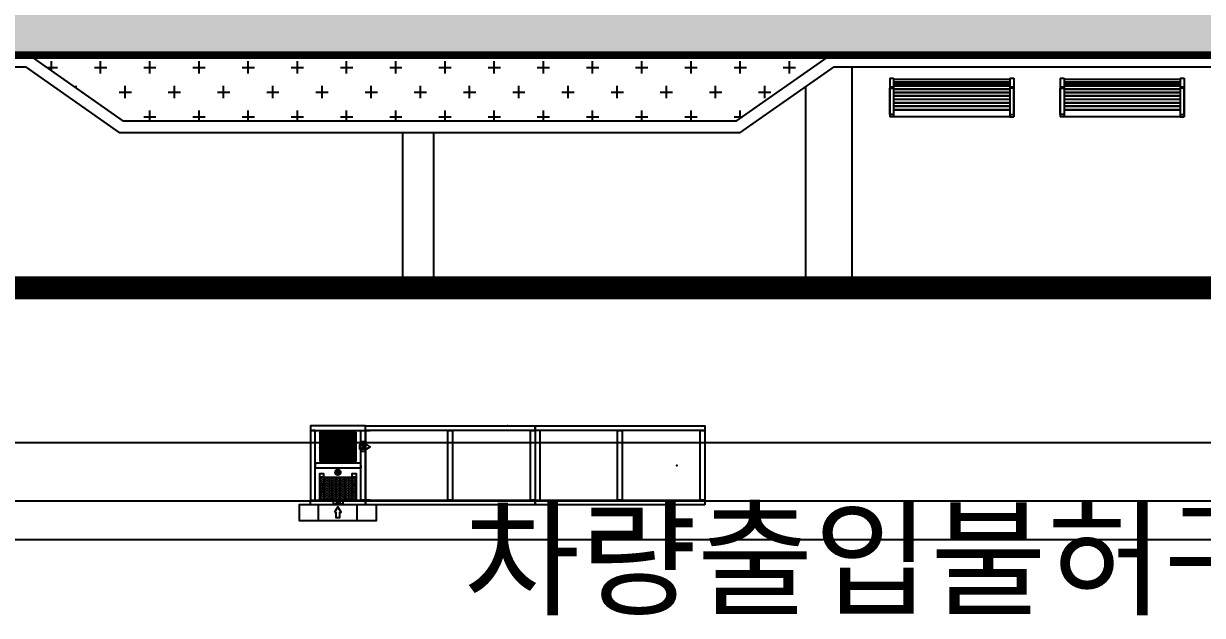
# Model space of a CAD drawing. Header units: millimetres. Extents: x -58335 to 291665, y -66693 to 213307.
# Drawn here: x 170363 to 185578, y -27977 to -20343 of the extents above; entities that cross this region are included whole.
import ezdxf
from ezdxf.enums import TextEntityAlignment as Align
from ezdxf.xclip import XClip

# ---------------------------------------------------------------- set-up
doc = ezdxf.new("R2010")
doc.units = ezdxf.units.MM
doc.header["$LTSCALE"] = 1000
doc.header["$XCLIPFRAME"] = 0
for name, pattern in [('X-SITE$0$HID', [2.8, 1.8, -1]), ('X-SITE$0$HIDDEN', [0.375, 0.25, -0.125]), ('X-SITE$0$HIDDEN2', [4.75, 3.17, -1.58]), ('X-SITE$0$PHANTOM2', [1.25, 0.625, -0.125, 0.125, -0.125, 0.125, -0.125])]:
    doc.linetypes.add(name, pattern=pattern)
for name, color, linetype in [('X-SITE$0$-MY-계획선', 253, 'Continuous'), ('X-SITE$0$-MY-녹지', 254, 'Continuous'), ('X-SITE$0$-MY-녹지-건축한계선', 253, 'Continuous'), ('X-SITE$0$-MY-보조선', 253, 'Continuous'), ('X-SITE$0$-MY-시설선', 254, 'Continuous'), ('X-SITE$0$-MY-시설선 wood', 254, 'Continuous'), ('X-SITE$0$-MY-포장선', 254, 'Continuous'), ('X-SITE$0$-보도선', 7, 'Continuous'), ('X-SITE$0$A-BOUNDARY(PLAN)', 2, 'X-SITE$0$PHANTOM2'), ('X-SITE$0$A-전기충전기', 1, 'Continuous'), ('X-SITE$0$식물재배화분', 253, 'Continuous'), ('X-SITE$0$차선계획', 7, 'Continuous')]:
    doc.layers.add(name, color=color, linetype=linetype)
doc.layers.add('X-SITE$0$-변경 블럭 외곽-', color=252, linetype='Continuous', lineweight=0)
for name, color, linetype, plot in [('X-SITE$0$NOPLOT', 193, 'Continuous', False), ('X-SITE$0$건축한계선(3m)', 193, 'Continuous', False), ('X-SITE$0$차량출입불허구간', 193, 'Continuous', False)]:
    doc.layers.add(name, color=color, linetype=linetype, plot=plot)
doc.styles.add('X-SITE$0$Standard', font='arial.ttf')
pattern_1 = [(0, (-29382.5, 14650.24), (317.5, 317.5), [158.75, -476.25]), (90, (-29303.13, 14570.87), (-317.5, 317.5), [158.75, -476.25])]

# ---------------------------------------------------------------- blocks, each defined once
blk = doc.blocks.new('X-SITE$0$JMP-001')
at = {"layer": 'X-SITE$0$-MY-시설선'}
for p, q in [((-750, 493), (-800, 493)), ((-800, 493), (-800, -7)), ((-750, 493), (-750, -7)), ((800, 493), (750, 493)), ((750, 493), (750, -7)), ((800, 493), (800, -7)), ((-750, 383), (-800, 383)), ((800, 383), (750, 383)), ((-750, -7), (-800, -7)), ((750, -7), (800, -7))]:
    blk.add_line(p, q, dxfattribs=at)
at = {"layer": 'X-SITE$0$-MY-시설선 wood'}
for p, q in [((750, 480), (-750, 480)), ((750, 444), (-750, 444)), ((750, 429), (-750, 429)), ((750, 427), (-750, 427)), ((750, 417), (-750, 417)), ((750, 416), (-750, 416)), ((750, 405), (-750, 405)), ((750, 404), (-750, 404)), ((750, 394), (-750, 394)), ((750, 357), (-750, 357)), ((750, 353), (-750, 353)), ((750, 313), (-750, 313)), ((750, 308), (-750, 308)), ((750, 268), (-750, 268)), ((750, 264), (-750, 264)), ((750, 224), (-750, 224)), ((750, 220), (-750, 220)), ((750, 179), (-750, 179)), ((750, 175), (-750, 175)), ((750, 135), (-750, 135)), ((750, 131), (-750, 131)), ((750, 90), (-750, 90)), ((750, 86), (-750, 86)), ((750, 0), (-750, 0))]:
    blk.add_line(p, q, dxfattribs=at)
for points in [[(-800, 364), (-750, 364), (-750, 23), (-800, 23)], [(800, 364), (750, 364), (750, 23), (800, 23)]]:
    blk.add_lwpolyline(points, close=True, dxfattribs=at)
blk = doc.blocks.new('X-SITE$0$240910_L-1F')
at = {"layer": 'X-SITE$0$-MY-녹지'}
h = blk.add_hatch(dxfattribs=at)
h.set_pattern_fill('CROSS', color=256, scale=50, style=2)
h.set_pattern_definition(pattern_1)
edge = h.paths.add_edge_path()
edge.add_line((167850, -2045), (167850, 3517))
edge.add_arc((169000, 3517), 1150, 135, 180, ccw=False)
edge.add_line((168187, 4330), (170751, 6894))
edge.add_arc((170150, 7495), 850, 315, 360)
edge.add_line((171000, 7495), (171000, 10431))
edge.add_arc((170650, 10431), 350, 0, 90)
edge.add_line((170650, 10781), (169000, 10781))
edge.add_line((169000, 10781), (169000, 15581))
edge.add_line((169000, 15581), (171150, 15581))
edge.add_arc((171150, 15931), 350, 270, 360)
edge.add_line((171500, 15931), (171500, 18666))
edge.add_line((171500, 18666), (172500, 19666))
edge.add_line((172500, 19666), (172500, 33575))
edge.add_arc((171500, 32018), 1850, 57.2796, 90)
edge.add_line((171500, 33868), (163650, 33868))
edge.add_line((163650, 33868), (163650, -2252))
edge.add_line((163650, -2252), (118350, -2252))
edge.add_line((118350, -2252), (118350, 24611))
edge.add_arc((118000, 24611), 350, 0, 134.5656)
edge.add_line((117754, 24860), (112675, 19857))
edge.add_arc((113271, 19251), 850, 134.5656, 180)
edge.add_line((112421, 19251), (112421, -3602))
edge.add_arc((113271, -3602), 850, 180, 270)
edge.add_line((113271, -4452), (115271, -4452))
edge.add_line((115271, -4452), (117628, -6102))
edge.add_line((117628, -6102), (164146, -6102))
edge.add_line((164146, -6102), (167601, -2646))
edge.add_arc((167000, -2045), 850, 315, 360)
h = blk.add_hatch(dxfattribs=at)
h.set_pattern_fill('CROSS', color=256, scale=50, style=2)
h.set_pattern_definition(pattern_1)
edge = h.paths.add_edge_path()
edge.add_line((167850, -2045), (167850, 3517))
edge.add_arc((169000, 3517), 1150, 135, 180, ccw=False)
edge.add_line((168187, 4330), (170751, 6894))
edge.add_arc((170150, 7495), 850, 315, 360)
edge.add_line((171000, 7495), (171000, 10431))
edge.add_arc((170650, 10431), 350, 0, 90)
edge.add_line((170650, 10781), (169000, 10781))
edge.add_line((169000, 10781), (169000, 15581))
edge.add_line((169000, 15581), (171150, 15581))
edge.add_arc((171150, 15931), 350, 270, 360)
edge.add_line((171500, 15931), (171500, 18666))
edge.add_line((171500, 18666), (172500, 19666))
edge.add_line((172500, 19666), (172500, 33575))
edge.add_arc((171500, 32018), 1850, 57.2796, 90)
edge.add_line((171500, 33868), (163650, 33868))
edge.add_line((163650, 33868), (163650, -2252))
edge.add_line((163650, -2252), (118350, -2252))
edge.add_line((118350, -2252), (118350, 24611))
edge.add_arc((118000, 24611), 350, 0, 134.5656)
edge.add_line((117754, 24860), (112675, 19857))
edge.add_arc((113271, 19251), 850, 134.5656, 180)
edge.add_line((112421, 19251), (112421, -3602))
edge.add_arc((113271, -3602), 850, 180, 270)
edge.add_line((113271, -4452), (115271, -4452))
edge.add_line((115271, -4452), (117628, -6102))
edge.add_line((117628, -6102), (164146, -6102))
edge.add_line((164146, -6102), (167601, -2646))
edge.add_arc((167000, -2045), 850, 315, 360)
at = {"layer": 'X-SITE$0$-MY-녹지-건축한계선'}
h = blk.add_hatch(dxfattribs=at)
h.set_pattern_fill('CROSS', color=256, scale=50, style=2)
h.set_pattern_definition(pattern_1)
h.paths.add_polyline_path([(141055, -6102), (142269, -6952), (150175, -6952), (151389, -6102), (141055, -6102)])
h = blk.add_hatch(dxfattribs=at)
h.set_pattern_fill('CROSS', color=256, scale=50, style=2)
h.set_pattern_definition(pattern_1)
h.paths.add_polyline_path([(141055, -6102), (142269, -6952), (150175, -6952), (151389, -6102), (141055, -6102)])
at = {"layer": 'X-SITE$0$-MY-계획선'}
for points in [[(131008, -6252), (141008, -6252)], [(131008, -6252), (141008, -6252)], [(151436, -6252), (150222, -7102), (142222, -7102), (141008, -6252)], [(151436, -6252), (150222, -7102), (142222, -7102), (141008, -6252)], [(151436, -6252), (156436, -6252)], [(151436, -6252), (156436, -6252)]]:
    blk.add_lwpolyline(points, dxfattribs=at)
at = {"layer": 'X-SITE$0$-MY-보조선'}
for points in [[(130961, -6102), (141055, -6102)], [(130961, -6102), (141055, -6102)], [(151389, -6102), (150175, -6952), (142269, -6952), (141055, -6102)], [(151389, -6102), (150175, -6952), (142269, -6952), (141055, -6102)], [(151389, -6102), (156483, -6102)], [(151389, -6102), (156483, -6102)]]:
    blk.add_lwpolyline(points, dxfattribs=at)
at = {"layer": 'X-SITE$0$-MY-포장선'}
for points in [[(151671, -6252), (151671, -9102)], [(151671, -6252), (151671, -9102)], [(151071, -6507), (151071, -9102)], [(151071, -6507), (151071, -9102)], [(145871, -7102), (145871, -9102)], [(145871, -7102), (145871, -9102)], [(146271, -7102), (146271, -9102)], [(146271, -7102), (146271, -9102)]]:
    blk.add_lwpolyline(points, dxfattribs=at)
at = {"layer": 'X-SITE$0$-MY-시설선', "xscale": -1}
for p in [(152960, -6890), (152960, -6890), (155160, -6890), (155160, -6890)]:
    blk.add_blockref('X-SITE$0$JMP-001', p, dxfattribs=at)
blk = doc.blocks.new('X-SITE$0$A$C58c92af8')
at = {"layer": 'X-SITE$0$-보도선'}
blk.add_line((485736, 280099), (431757, 280099), dxfattribs=at)
at = {"layer": 'X-SITE$0$-보도선', "color": 252}
blk.add_lwpolyline([(385957, 466906), (485736, 466906, -0.414214), (497736, 454906), (497736, 292099, -0.414214), (485736, 280099), (431757, 280099)], format="xyb", dxfattribs=at)
at = {"layer": 'X-SITE$0$NOPLOT', "color": 251, "lineweight": 0}
blk.add_lwpolyline([(487915, 282849), (494986, 289920), (494986, 457085), (487915, 464156), (324557, 464156), (317486, 457085), (317486, 289920), (324557, 282849)], close=True, dxfattribs=at)
at = {"layer": 'X-SITE$0$차선계획', "color": 252}
blk.add_lwpolyline([(385949, 467406), (485986, 467406, -0.414214), (498236, 455156), (498236, 291849, -0.414214), (485986, 279599), (431757, 279599)], format="xyb", dxfattribs=at)
blk = doc.blocks.new('X-SITE$0$A$Cae67b6b8')
blk.add_lwpolyline([(172429, -142307), (172429, -175064), (164186, -183307), (131429, -183307)])
at = {"style": 'X-SITE$0$Standard'}
blk.add_text('차량출입불허구간', height=1200, dxfattribs=at).set_placement((153634, -185403), align=Align.RIGHT)
blk = doc.blocks.new('X-SITE$0$s4')
at = {"layer": 'X-SITE$0$식물재배화분'}
h = blk.add_hatch(dxfattribs=at)
h.set_pattern_fill('HONEY', color=8, scale=0.1, style=0)
h.set_pattern_definition([(180, (256.349269, 35.191289), (-0.01875, 0.0108253175), [0.0125, -0.025]), (60, (256.349269, 35.191289), (0.01874999996, 0.01082531757), [0.0125, -0.025]), (120, (256.349269, 35.191289), (-4e-11, 0.02165063507), [-0.025, 0.0125])])
h.paths.add_polyline_path([(0.235, 1.137), (0.235, 0.959), (-0.235, 0.959), (-0.235, 1.137)])
h = blk.add_hatch(dxfattribs=at)
h.set_pattern_fill('HONEY', color=8, scale=0.1, style=0)
h.set_pattern_definition([(180, (256.349269, 34.993789), (-0.01875, 0.0108253175), [0.0125, -0.025]), (60, (256.349269, 34.993789), (0.01874999996, 0.01082531757), [0.0125, -0.025]), (120, (256.349269, 34.993789), (-4e-11, 0.02165063507), [-0.025, 0.0125])])
h.paths.add_polyline_path([(0.235, 0.939), (0.235, 0.762), (-0.235, 0.762), (-0.235, 0.939)])
h = blk.add_hatch(dxfattribs=at)
h.set_pattern_fill('HEX', color=8, scale=0.05, style=0)
h.set_pattern_definition([(180, (0.93054, 0.26), (0, 0.01082532), [0.00625, -0.0125]), (60, (0.93054, 0.26), (0.009375, -0.00541266), [0.00625, -0.0125]), (120, (0.92429, 0.26), (0.009375, 0.00541266), [0.00625, -0.0125])])
h.paths.add_polyline_path([(-0.234, 0.261), (-0.234, 0.559), (0.234, 0.559), (0.234, 0.261)])
at = {"layer": 'X-SITE$0$식물재배화분', "color": 8}
for p, q in [((0.235, 1.137), (-0.235, 1.137)), ((-0.235, 1.137), (-0.235, 0.762)), ((0.235, 0.762), (0.235, 1.137)), ((-0.235, 0.762), (0.235, 0.762)), ((-0.235, 0.26), (-0.235, 0.56)), ((-0.235, 0.56), (0.235, 0.56)), ((-0.234, 0.261), (-0.234, 0.559)), ((-0.234, 0.559), (0.234, 0.559)), ((0.234, 0.559), (0.234, 0.261)), ((0.235, 0.56), (0.235, 0.26)), ((0.235, 0.26), (-0.235, 0.26)), ((0.234, 0.261), (-0.234, 0.261))]:
    blk.add_line(p, q, dxfattribs=at)
at = {"layer": 'X-SITE$0$식물재배화분'}
for p, q in [((0.355, 0.26), (0.355, 1.16)), ((0.355, 1.16), (0.415, 1.16)), ((0.295, 0.71), (0.295, 0.74)), ((0.295, 0.71), (0.295, 0.68)), ((0.415, 0.26), (0.355, 0.26))]:
    blk.add_line(p, q, dxfattribs=at)
at = {"layer": 'X-SITE$0$식물재배화분', "linetype": 'X-SITE$0$HIDDEN', "ltscale": 3}
for p, q in [((2.605, 1.16), (2.605, 0.26)), ((0.355, 1.013), (0.295, 1.013)), ((0.356, 0.888), (0.295, 0.888))]:
    blk.add_line(p, q, dxfattribs=at)
at = {"layer": 'X-SITE$0$식물재배화분'}
for points in [[(0.355, 1.22), (-0.355, 1.22), (-0.355, 1.16), (0.355, 1.16)], [(2.545, 1.16), (0.355, 1.16), (0.355, 1.22), (2.545, 1.22)], [(4.735, 1.16), (2.545, 1.16), (2.545, 1.22), (4.735, 1.22)], [(-0.295, 1.16), (-0.355, 1.16), (-0.355, 0.26), (-0.295, 0.26)], [(0.355, 1.16), (0.355, 0.26), (0.295, 0.26), (0.295, 1.16)], [(4.735, 1.16), (4.735, 0.26), (4.675, 0.26), (4.675, 1.16)], [(-0.355, 0.26), (0.355, 0.26), (0.355, 0.2), (-0.355, 0.2)], [(2.545, 0.2), (0.355, 0.2), (0.355, 0.26), (2.545, 0.26)], [(4.735, 0.2), (2.545, 0.2), (2.545, 0.26), (4.735, 0.26)]]:
    blk.add_lwpolyline(points, close=True, dxfattribs=at)
at = {"layer": 'X-SITE$0$식물재배화분', "linetype": 'X-SITE$0$HIDDEN', "ltscale": 3}
for points in [[(1.48, 0.26), (1.42, 0.26), (1.42, 1.16), (1.48, 1.16)], [(2.545, 1.16), (2.545, 0.26), (2.485, 0.26), (2.485, 1.16)], [(3.67, 0.26), (3.61, 0.26), (3.61, 1.16), (3.67, 1.16)]]:
    blk.add_lwpolyline(points, close=True, dxfattribs=at)
at = {"layer": 'X-SITE$0$식물재배화분', "color": 8}
for points in [[(0.235, 0.959), (-0.235, 0.959)], [(0.235, 0.939), (-0.235, 0.939)], [(0.035, 0.62), (-0.035, 0.62)], [(0, 0.655), (0, 0.585)]]:
    blk.add_lwpolyline(points, dxfattribs=at)
at = {"layer": 'X-SITE$0$식물재배화분', "color": 7}
for points in [[(0.35, 0.994), (0.35, 0.977), (0.28, 0.977), (0.28, 0.925), (0.35, 0.925), (0.35, 0.909), (0.418, 0.951)], [(-0.043, 0.107), (-0.026, 0.107), (-0.026, 0.037), (0.026, 0.037), (0.026, 0.107), (0.043, 0.107), (0, 0.175)]]:
    blk.add_lwpolyline(points, close=True, dxfattribs=at)
at = {"layer": 'X-SITE$0$식물재배화분', "linetype": 'X-SITE$0$HIDDEN', "ltscale": 3}
for points in [[(0.295, 1.013), (0.356, 0.888)], [(0.355, 1.013), (0.295, 0.888)], [(-0.062, 0.26), (-0.062, 0.2)], [(0.063, 0.2), (-0.062, 0.26)], [(-0.062, 0.2), (0.063, 0.26)], [(0.063, 0.26), (0.063, 0.2)]]:
    blk.add_lwpolyline(points, dxfattribs=at)
at = {"layer": 'X-SITE$0$식물재배화분', "color": 8}
for points in [[(0.295, 0.74), (-0.295, 0.74), (-0.295, 0.68), (0.295, 0.68)], [(-0.235, 0.56), (-0.235, 0.606), (-0.185, 0.606), (-0.185, 0.56)], [(0.185, 0.56), (0.185, 0.606), (0.235, 0.606), (0.235, 0.56)], [(0.5, 0.2), (-0.5, 0.2), (-0.5, 0), (0.5, 0)]]:
    blk.add_lwpolyline(points, close=True, dxfattribs=at)
for points in [[(-0.234, 0.463), (-0.194, 0.463, -0.414214), (-0.181, 0.45), (-0.181, 0.37, -0.414214), (-0.194, 0.358), (-0.234, 0.358)], [(-0.234, 0.363), (-0.194, 0.363, 0.414214), (-0.186, 0.37), (-0.186, 0.45, 0.414214), (-0.194, 0.458), (-0.234, 0.458)], [(0.234, 0.463), (0.194, 0.463, 0.414214), (0.182, 0.45), (0.182, 0.37, 0.414214), (0.194, 0.358), (0.234, 0.358)], [(0.234, 0.363), (0.194, 0.363, -0.414214), (0.187, 0.37), (0.187, 0.45, -0.414214), (0.194, 0.458), (0.234, 0.458)]]:
    blk.add_lwpolyline(points, format="xyb", dxfattribs=at)
at = {"layer": 'X-SITE$0$식물재배화분', "color": 8, "linetype": 'X-SITE$0$HIDDEN2', "ltscale": 0.2}
for points in [[(-0.25, 0), (-0.25, 0), (-0.25, 0.2)], [(0.25, 0), (0.25, 0), (0.25, 0.2)]]:
    blk.add_lwpolyline(points, dxfattribs=at)
at = {"layer": 'X-SITE$0$식물재배화분', "color": 8}
for centre, radius in [((0, 0.62), 0.035), ((0, 0.62), 0.03), ((-0.231, 0.46), 0.0025), ((0.232, 0.46), 0.0025), ((-0.231, 0.36), 0.0025), ((0.232, 0.36), 0.0025)]:
    blk.add_circle(centre, radius, dxfattribs=at)
at = {"layer": 'X-SITE$0$식물재배화분', "linetype": 'X-SITE$0$HIDDEN', "ltscale": 3}
for p in [(2.19, 1.22), (2.19, 0.2)]:
    blk.add_point(p, dxfattribs=at)
at = {"layer": 'X-SITE$0$식물재배화분'}
blk.add_point((4.375, 0.71), dxfattribs=at)
blk = doc.blocks.new('X-SITE$0$A$C2afb0e87')
at = {"layer": 'X-SITE$0$식물재배화분', "lineweight": 0, "xscale": 1000, "yscale": 1000, "zscale": 1000, "rotation": 359.999992556161}
blk.add_blockref('X-SITE$0$s4', (139966, -184307), dxfattribs=at)

msp = doc.modelspace()

# ---------------------------------------------------------------- linework, layer by layer
at = {"layer": 'X-SITE$0$-변경 블럭 외곽-', "color": 8, "lineweight": 0, "elevation": 0}
msp.add_lwpolyline([(204882.5, 150483.9), (197811.4, 157555), (34453.6, 157555), (27382.5, 150484), (27382.5, -16680.8), (34453.6, -23751.8), (197811.4, -23751.8), (204882.5, -16680.8), (204882.5, 150483.9)], dxfattribs=at)
at = {"layer": 'X-SITE$0$A-BOUNDARY(PLAN)', "color": 2, "ltscale": 5, "const_width": 300, "elevation": 0}
msp.add_lwpolyline([(204882.5, 150483.9), (197811.4, 157555), (34453.6, 157555), (27382.5, 150484), (27382.5, -16680.8), (34453.6, -23751.8), (197811.4, -23751.8), (204882.5, -16680.8), (204882.5, 150483.9)], dxfattribs=at)
at = {"layer": 'X-SITE$0$A-BOUNDARY(PLAN)', "color": 2, "ltscale": 5, "const_width": 100, "elevation": 0}
msp.add_lwpolyline([(196568.8, 154555), (35696.2, 154555), (30382.5, 149241.3), (30382.5, -15438.1), (35696.2, -20751.8), (196568.8, -20751.8), (201882.5, -15438.1), (201882.5, 149241.3)], close=True, dxfattribs=at)
at = {"layer": 'X-SITE$0$건축한계선(3m)', "linetype": 'X-SITE$0$HID', "lineweight": 0, "elevation": 0}
msp.add_lwpolyline([(35696.2, -20751.8), (196568.8, -20751.8), (201882.5, -15438.1), (201882.5, 149241.3), (196568.8, 154555)], dxfattribs=at)

# ---------------------------------------------------------------- block references
msp.add_blockref('X-SITE$0$240910_L-1F', (29382.5, -14650.2))
at = {"layer": 'X-SITE$0$A-전기충전기'}
ref = msp.add_blockref('X-SITE$0$A$C58c92af8', (-290103.4, -306600.6), dxfattribs=at)
XClip(ref).set_block_clipping_path([(231768.3252820689, 239907.43377654), (581768.3252820689, 519907.4337765401)])
at = {"layer": 'X-SITE$0$식물재배화분'}
msp.add_blockref('X-SITE$0$A$C2afb0e87', (34453.6, 157555), dxfattribs=at)
at = {"layer": 'X-SITE$0$차량출입불허구간', "linetype": 'X-SITE$0$HID'}
msp.add_blockref('X-SITE$0$A$Cae67b6b8', (34453.6, 157555), dxfattribs=at)

doc.saveas('drawing.dxf')
